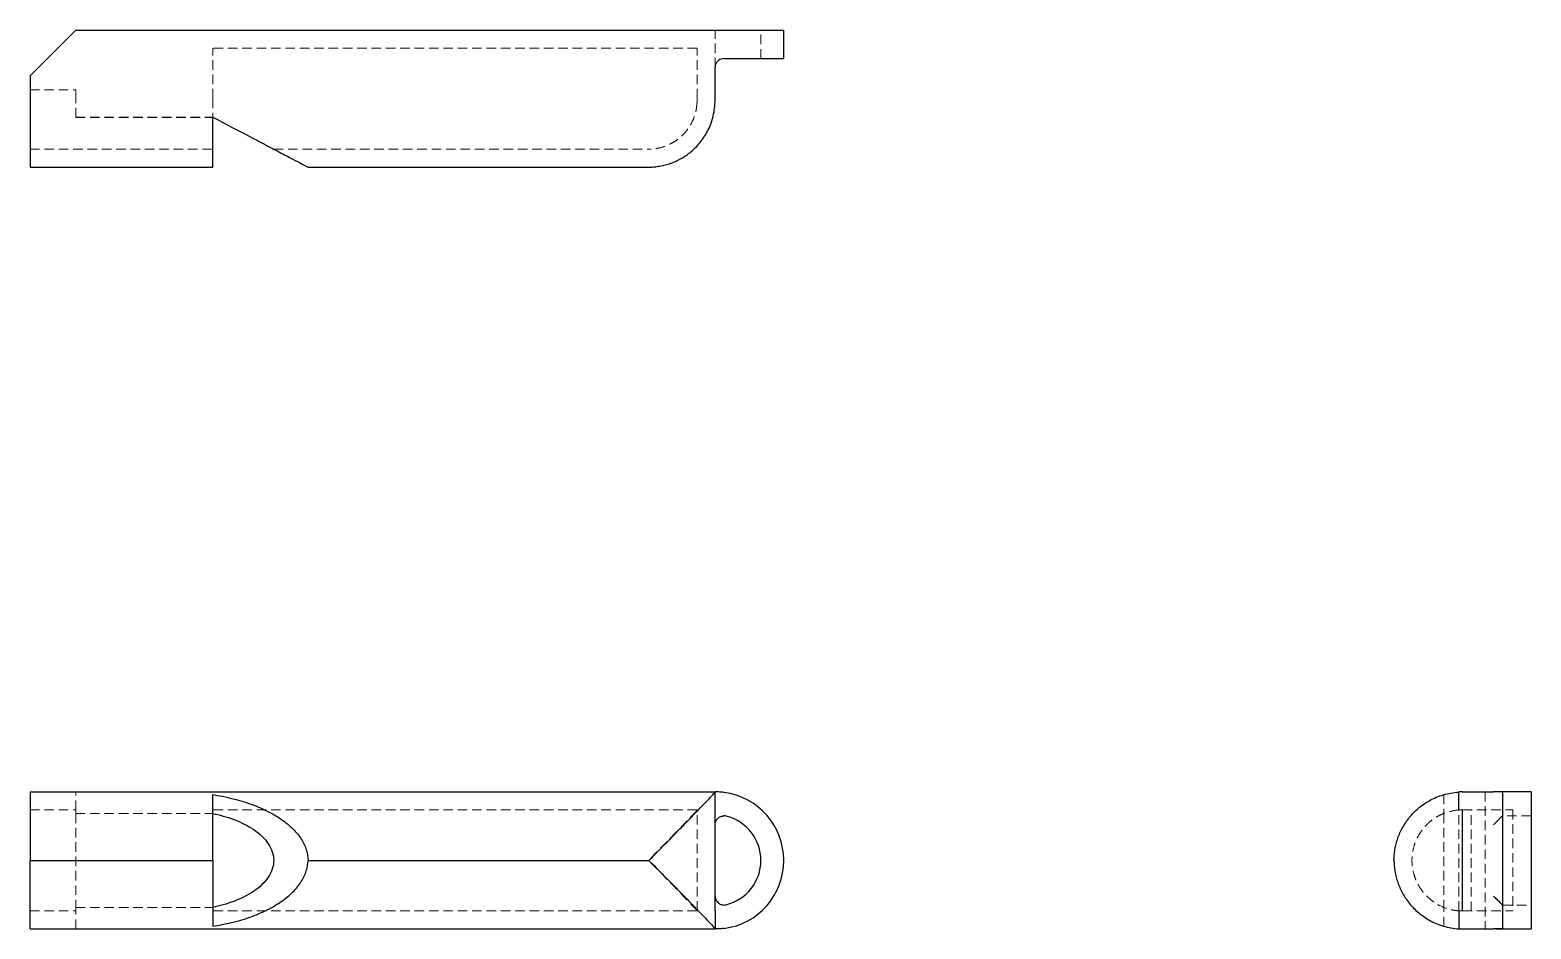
# Model space of a CAD drawing. Header units: millimetres. Extents: x 33 to 232, y 48 to 167.
import ezdxf

# ---------------------------------------------------------------- set-up
doc = ezdxf.new("R2010")
doc.units = ezdxf.units.MM
doc.linetypes.add('HIDDEN', pattern=[1.905, 1.27, -0.635])

msp = doc.modelspace()

# ---------------------------------------------------------------- linework, layer by layer
at = {"color": 7, "linetype": 'Continuous', "lineweight": 25}
for p, q in [((33, 161.06), (39.06, 167.12)), ((39.06, 167.12), (123.87, 167.12)), ((123.87, 167.12), (133, 167.12)), ((133, 163.33), (133, 167.12)), ((125.06, 163.33), (133, 163.33)), ((123.87, 158.03), (123.87, 162.14)), ((33, 161.06), (33, 158.03)), ((33, 158.03), (33, 148.94)), ((123.87, 157.53), (123.87, 158.03)), ((57.23, 148.94), (57.23, 155.57)), ((33, 148.94), (57.23, 148.94)), ((69.88, 148.94), (115.08, 148.94)), ((33, 66.09), (33, 57)), ((33, 66.09), (123.87, 66.09)), ((57.23, 57), (57.23, 65.73)), ((123.87, 66.07), (123.87, 66.09)), ((123.87, 63.68), (123.87, 66.07)), ((222.53, 63.68), (222.53, 66.07)), ((223.03, 66.09), (227.14, 66.09)), ((232.12, 66.09), (227.45, 66.09)), ((228.33, 66.01), (228.33, 47.99)), ((232.12, 66.09), (232.12, 47.91)), ((123.88, 50.31), (123.88, 63.69)), ((223.03, 50.3), (223.03, 63.7)), ((33, 57), (57.23, 57)), ((33, 47.91), (33, 57)), ((57.23, 57), (57.23, 48.27)), ((69.88, 57), (115.08, 57)), ((123.87, 50.32), (123.87, 47.93)), ((222.53, 50.32), (222.53, 47.93)), ((33, 47.91), (123.87, 47.91)), ((123.87, 47.93), (123.87, 47.91)), ((223.03, 47.91), (227.14, 47.91)), ((227.45, 47.91), (232.12, 47.91))]:
    msp.add_line(p, q, dxfattribs=at)
at = {"color": 7, "linetype": 'HIDDEN', "lineweight": 18}
for p, q in [((123.87, 162.14), (123.87, 167.12)), ((129.97, 163.33), (129.97, 167.12)), ((57.23, 158.03), (57.23, 164.73)), ((121.49, 164.73), (57.23, 164.73)), ((121.49, 158.03), (121.49, 164.73)), ((123.87, 162.14), (123.92, 162.45)), ((33, 159.2), (39.06, 159.2)), ((39.06, 158.03), (39.06, 159.2)), ((39.06, 155.53), (39.06, 158.03)), ((57.23, 158.03), (57.23, 155.57)), ((121.49, 158.03), (121.49, 157.53)), ((39.06, 155.57), (57.23, 155.57)), ((39.06, 155.53), (57.23, 155.53)), ((33, 151.33), (57.23, 151.33)), ((65.33, 151.33), (115.17, 151.33)), ((39.06, 63.7), (39.06, 66.09)), ((220.57, 65.73), (220.57, 63.23)), ((226.06, 66.09), (223.03, 66.09)), ((226.06, 66.09), (226.06, 47.91)), ((227.14, 66.09), (232.12, 66.09)), ((33, 63.7), (39.06, 63.7)), ((39.06, 63.22), (39.06, 63.7)), ((39.06, 63.22), (57.23, 63.22)), ((39.06, 63.22), (39.06, 50.78)), ((121.49, 63.7), (57.23, 63.7)), ((121.49, 63.7), (121.49, 63.68)), ((121.49, 50.32), (121.49, 63.68)), ((123.87, 50.32), (123.87, 63.68)), ((220.53, 63.22), (220.61, 63.25)), ((220.57, 63.22), (220.57, 50.78)), ((222.53, 50.32), (222.53, 63.68)), ((223.03, 63.7), (229.73, 63.7)), ((224.2, 50.3), (224.2, 63.7)), ((232.12, 62.91), (228.33, 62.91)), ((229.73, 63.7), (229.73, 50.3)), ((33, 50.3), (39.06, 50.3)), ((39.06, 50.78), (39.06, 50.3)), ((39.06, 50.78), (57.23, 50.78)), ((39.06, 47.91), (39.06, 50.3)), ((121.49, 50.3), (57.23, 50.3)), ((121.49, 50.3), (121.49, 50.32)), ((220.57, 50.78), (220.53, 50.78)), ((220.53, 50.78), (220.68, 50.72)), ((220.57, 48.27), (220.57, 50.77)), ((223.03, 50.3), (229.73, 50.3)), ((228.33, 51.09), (232.12, 51.09)), ((226.06, 47.91), (223.03, 47.91)), ((227.14, 47.91), (232.12, 47.91))]:
    msp.add_line(p, q, dxfattribs=at)
at = {"color": 7, "linetype": 'HIDDEN', "lineweight": 18, "flags": 128}
for points in [[(222.19, 63.65), (222.39, 63.67), (222.53, 63.68)], [(222.11, 50.36), (222.39, 50.33), (222.53, 50.32)]]:
    msp.add_lwpolyline(points, dxfattribs=at)
at = {"color": 7, "linetype": 'Continuous', "lineweight": 25}
for centre, radius, start, end in [((123.91, 57), 9.09, 277.2845, 82.7155), ((223.11, 56.92), 9.17, 90.5274, 93.6397), ((125.06, 61.72), 1.19, 75.9108, 90), ((123.87, 56.96), 6.1, 0.4017, 75.9108), ((123.87, 57.04), 6.1, 284.0892, 359.5983), ((125.06, 52.28), 1.19, 270, 284.0892), ((223.11, 57.08), 9.17, 266.3603, 269.4726)]:
    msp.add_arc(centre, radius, start, end, dxfattribs=at)
at = {"color": 7, "linetype": 'HIDDEN', "lineweight": 18}
for start, end in [(90, 94.2619), (265.7381, 270)]:
    msp.add_arc((223.03, 57), 6.7, start, end, dxfattribs=at)
at = {"color": 7, "linetype": 'Continuous', "lineweight": 25}
for points, knots in [([(125.06, 163.33), (124.8, 163.33), (124.55, 163.24), (124.13, 162.93), (123.98, 162.7), (123.91, 162.45)], [0, 0, 0, 0, 0.5, 0.5, 1, 1, 1, 1]), ([(115.08, 148.94), (115.12, 148.94), (115.16, 148.94), (115.22, 148.94), (115.25, 148.95), (115.34, 148.95), (115.41, 148.95), (115.59, 148.96), (115.71, 148.97), (116.08, 149), (116.32, 149.03), (116.8, 149.12), (117.04, 149.17), (117.52, 149.3), (117.76, 149.37), (118.47, 149.62), (118.93, 149.83), (119.83, 150.34), (120.26, 150.63), (120.89, 151.15), (121.1, 151.34), (121.5, 151.74), (121.69, 151.95), (122.06, 152.4), (122.23, 152.64), (122.57, 153.14), (122.73, 153.41), (123.16, 154.24), (123.4, 154.84), (123.66, 155.82), (123.73, 156.16), (123.83, 156.84), (123.86, 157.18), (123.87, 157.53)], [0, 0, 0, 0, 0.007812, 0.007812, 0.015625, 0.015625, 0.03125, 0.03125, 0.0625, 0.0625, 0.125, 0.125, 0.1875, 0.1875, 0.25, 0.25, 0.375, 0.375, 0.5, 0.5, 0.5625, 0.5625, 0.625, 0.625, 0.6875, 0.6875, 0.75, 0.75, 0.875, 0.875, 0.9375, 0.9375, 1, 1, 1, 1]), ([(57.23, 155.57), (58.91, 154.69), (60.6, 153.81), (62.94, 152.58), (63.69, 152.19), (65.08, 151.46), (65.73, 151.12), (66.9, 150.5), (67.42, 150.23), (68.32, 149.76), (68.69, 149.57), (69.29, 149.25), (69.51, 149.14), (69.8, 148.99), (69.87, 148.95), (69.88, 148.94)], [0, 0, 0, 0, 0.25, 0.25, 0.375, 0.375, 0.5, 0.5, 0.625, 0.625, 0.75, 0.75, 0.875, 0.875, 1, 1, 1, 1]), ([(57.23, 65.73), (58.91, 65.47), (60.6, 65.07), (62.94, 64.25), (63.69, 63.93), (65.08, 63.24), (65.73, 62.87), (66.9, 62.06), (67.42, 61.63), (68.32, 60.74), (68.69, 60.28), (69.29, 59.34), (69.51, 58.87), (69.8, 57.92), (69.87, 57.46), (69.88, 57)], [0, 0, 0, 0, 0.25, 0.25, 0.375, 0.375, 0.5, 0.5, 0.625, 0.625, 0.75, 0.75, 0.875, 0.875, 1, 1, 1, 1]), ([(115.08, 57), (115.12, 57.02), (115.16, 57.05), (115.22, 57.11), (115.25, 57.14), (115.34, 57.23), (115.41, 57.3), (115.59, 57.48), (115.71, 57.61), (116.08, 57.98), (116.32, 58.22), (116.8, 58.71), (117.04, 58.96), (117.52, 59.45), (117.76, 59.69), (118.47, 60.42), (118.93, 60.89), (119.83, 61.8), (120.26, 62.25), (120.89, 62.9), (121.1, 63.11), (121.5, 63.52), (121.69, 63.72), (122.06, 64.1), (122.23, 64.28), (122.57, 64.63), (122.73, 64.8), (123.16, 65.26), (123.4, 65.51), (123.66, 65.8), (123.73, 65.88), (123.83, 66), (123.86, 66.05), (123.87, 66.07)], [0, 0, 0, 0, 0.007812, 0.007812, 0.015625, 0.015625, 0.03125, 0.03125, 0.0625, 0.0625, 0.125, 0.125, 0.1875, 0.1875, 0.25, 0.25, 0.375, 0.375, 0.5, 0.5, 0.5625, 0.5625, 0.625, 0.625, 0.6875, 0.6875, 0.75, 0.75, 0.875, 0.875, 0.9375, 0.9375, 1, 1, 1, 1]), ([(125.06, 66.01), (124.8, 66.05), (124.55, 66.07), (124.13, 66.09), (123.98, 66.09), (123.91, 66.09)], [0, 0, 0, 0, 0.5, 0.5, 1, 1, 1, 1]), ([(213.94, 57), (213.94, 57.02), (213.94, 57.05), (213.94, 57.11), (213.95, 57.14), (213.95, 57.23), (213.95, 57.3), (213.96, 57.48), (213.97, 57.61), (214, 57.98), (214.03, 58.22), (214.12, 58.71), (214.17, 58.96), (214.3, 59.45), (214.37, 59.69), (214.62, 60.42), (214.83, 60.89), (215.34, 61.8), (215.63, 62.25), (216.15, 62.9), (216.34, 63.11), (216.74, 63.52), (216.95, 63.72), (217.4, 64.1), (217.64, 64.28), (218.14, 64.63), (218.41, 64.8), (219.24, 65.26), (219.84, 65.51), (220.82, 65.8), (221.16, 65.88), (221.84, 66), (222.18, 66.05), (222.53, 66.07)], [0, 0, 0, 0, 0.007812, 0.007812, 0.015625, 0.015625, 0.03125, 0.03125, 0.0625, 0.0625, 0.125, 0.125, 0.1875, 0.1875, 0.25, 0.25, 0.375, 0.375, 0.5, 0.5, 0.5625, 0.5625, 0.625, 0.625, 0.6875, 0.6875, 0.75, 0.75, 0.875, 0.875, 0.9375, 0.9375, 1, 1, 1, 1]), ([(228.33, 66.01), (228.33, 66.05), (228.24, 66.07), (227.93, 66.09), (227.7, 66.09), (227.45, 66.09)], [0, 0, 0, 0, 0.5, 0.5, 1, 1, 1, 1]), ([(57.23, 63.23), (58.16, 63.04), (59.11, 62.78), (60.97, 62.07), (61.88, 61.63), (63.47, 60.55), (64.14, 59.91), (64.84, 58.87), (65.02, 58.5), (65.27, 57.76), (65.33, 57.38), (65.33, 56.62), (65.27, 56.24), (65.02, 55.5), (64.84, 55.13), (64.14, 54.09), (63.47, 53.45), (61.88, 52.37), (60.97, 51.93), (59.11, 51.22), (58.16, 50.96), (57.23, 50.77)], [0, 0, 0, 0, 0.125, 0.125, 0.25, 0.25, 0.375, 0.375, 0.4375, 0.4375, 0.5, 0.5, 0.5625, 0.5625, 0.625, 0.625, 0.75, 0.75, 0.875, 0.875, 1, 1, 1, 1]), ([(123.87, 61.72), (123.87, 61.86), (123.9, 62.01), (124.01, 62.3), (124.11, 62.44), (124.34, 62.68), (124.48, 62.77), (124.77, 62.88), (124.92, 62.91), (125.06, 62.91)], [0, 0, 0, 0, 0.25, 0.25, 0.5, 0.5, 0.75, 0.75, 1, 1, 1, 1]), ([(227.14, 61.72), (227.28, 61.86), (227.43, 62.01), (227.72, 62.3), (227.87, 62.44), (228.1, 62.68), (228.19, 62.77), (228.31, 62.88), (228.33, 62.91), (228.33, 62.91)], [0, 0, 0, 0, 0.25, 0.25, 0.5, 0.5, 0.75, 0.75, 1, 1, 1, 1]), ([(57.23, 48.27), (58.91, 48.53), (60.6, 48.93), (62.94, 49.75), (63.69, 50.07), (65.08, 50.76), (65.73, 51.13), (66.9, 51.94), (67.42, 52.37), (68.32, 53.26), (68.69, 53.72), (69.29, 54.66), (69.51, 55.13), (69.8, 56.08), (69.87, 56.54), (69.88, 57)], [0, 0, 0, 0, 0.25, 0.25, 0.375, 0.375, 0.5, 0.5, 0.625, 0.625, 0.75, 0.75, 0.875, 0.875, 1, 1, 1, 1]), ([(115.08, 57), (115.12, 56.98), (115.16, 56.95), (115.22, 56.89), (115.25, 56.86), (115.34, 56.77), (115.41, 56.7), (115.59, 56.52), (115.71, 56.39), (116.08, 56.02), (116.32, 55.78), (116.8, 55.29), (117.04, 55.04), (117.52, 54.55), (117.76, 54.31), (118.47, 53.58), (118.93, 53.11), (119.83, 52.2), (120.26, 51.75), (120.89, 51.1), (121.1, 50.89), (121.5, 50.48), (121.69, 50.28), (122.06, 49.9), (122.23, 49.72), (122.57, 49.37), (122.73, 49.2), (123.16, 48.74), (123.4, 48.49), (123.66, 48.2), (123.73, 48.12), (123.83, 48), (123.86, 47.95), (123.87, 47.93)], [0, 0, 0, 0, 0.007812, 0.007812, 0.015625, 0.015625, 0.03125, 0.03125, 0.0625, 0.0625, 0.125, 0.125, 0.1875, 0.1875, 0.25, 0.25, 0.375, 0.375, 0.5, 0.5, 0.5625, 0.5625, 0.625, 0.625, 0.6875, 0.6875, 0.75, 0.75, 0.875, 0.875, 0.9375, 0.9375, 1, 1, 1, 1]), ([(213.94, 57), (213.94, 56.98), (213.94, 56.95), (213.94, 56.89), (213.95, 56.86), (213.95, 56.77), (213.95, 56.7), (213.96, 56.52), (213.97, 56.39), (214, 56.02), (214.03, 55.78), (214.12, 55.29), (214.17, 55.04), (214.3, 54.55), (214.37, 54.31), (214.62, 53.58), (214.83, 53.11), (215.34, 52.2), (215.63, 51.75), (216.15, 51.1), (216.34, 50.89), (216.74, 50.48), (216.95, 50.28), (217.4, 49.9), (217.64, 49.72), (218.14, 49.37), (218.41, 49.2), (219.24, 48.74), (219.84, 48.49), (220.82, 48.2), (221.16, 48.12), (221.84, 48), (222.18, 47.95), (222.53, 47.93)], [0, 0, 0, 0, 0.007812, 0.007812, 0.015625, 0.015625, 0.03125, 0.03125, 0.0625, 0.0625, 0.125, 0.125, 0.1875, 0.1875, 0.25, 0.25, 0.375, 0.375, 0.5, 0.5, 0.5625, 0.5625, 0.625, 0.625, 0.6875, 0.6875, 0.75, 0.75, 0.875, 0.875, 0.9375, 0.9375, 1, 1, 1, 1]), ([(123.87, 52.28), (123.87, 52.14), (123.9, 51.99), (124.01, 51.7), (124.11, 51.56), (124.34, 51.32), (124.48, 51.23), (124.77, 51.12), (124.92, 51.09), (125.06, 51.09)], [0, 0, 0, 0, 0.25, 0.25, 0.5, 0.5, 0.75, 0.75, 1, 1, 1, 1]), ([(227.14, 52.28), (227.28, 52.14), (227.43, 51.99), (227.72, 51.7), (227.87, 51.56), (228.1, 51.32), (228.19, 51.23), (228.31, 51.12), (228.33, 51.09), (228.33, 51.09)], [0, 0, 0, 0, 0.25, 0.25, 0.5, 0.5, 0.75, 0.75, 1, 1, 1, 1]), ([(125.06, 47.99), (124.8, 47.95), (124.55, 47.93), (124.13, 47.91), (123.98, 47.91), (123.91, 47.91)], [0, 0, 0, 0, 0.5, 0.5, 1, 1, 1, 1]), ([(228.33, 47.99), (228.33, 47.95), (228.24, 47.93), (227.93, 47.91), (227.7, 47.91), (227.45, 47.91)], [0, 0, 0, 0, 0.5, 0.5, 1, 1, 1, 1])]:
    msp.add_open_spline(points, degree=3, knots=knots, dxfattribs=at)
for points in [[(123.91, 162.45), (123.89, 162.35), (123.87, 162.24), (123.87, 162.14)], [(227.45, 66.09), (227.35, 66.09), (227.24, 66.09), (227.14, 66.09)], [(227.45, 47.91), (227.35, 47.91), (227.24, 47.91), (227.14, 47.91)]]:
    msp.add_open_spline(points, degree=3, dxfattribs=at)
at = {"color": 7, "linetype": 'HIDDEN', "lineweight": 18}
for points, knots in [([(121.49, 157.53), (121.46, 157.24), (121.42, 156.64), (121.2, 155.79), (120.88, 155), (120.43, 154.19), (119.82, 153.4), (119.12, 152.76), (118.46, 152.29), (117.66, 151.85), (116.86, 151.56), (116.12, 151.41), (115.71, 151.36), (115.45, 151.34), (115.29, 151.33), (115.2, 151.33), (115.17, 151.33), (115.17, 151.33), (115.17, 151.33)], [0, 0, 0, 0, 0.073644, 0.149905, 0.223454, 0.298726, 0.406737, 0.517807, 0.592472, 0.667151, 0.820582, 0.884584, 0.933811, 0.964366, 0.979644, 0.995114, 0.999561, 1, 1, 1, 1]), ([(121.49, 63.68), (121.47, 63.65), (121.39, 63.55), (121.2, 63.34), (121.13, 63.26), (120.95, 63.08), (120.86, 62.98), (120.65, 62.76), (120.54, 62.64), (120.3, 62.39), (120.17, 62.26), (119.78, 61.85), (119.5, 61.55), (119.05, 61.09), (118.89, 60.93), (118.58, 60.61), (118.42, 60.45), (117.94, 59.96), (117.61, 59.62), (116.94, 58.93), (116.59, 58.58), (116.07, 58.05), (115.9, 57.87), (115.64, 57.6), (115.55, 57.51), (115.43, 57.37), (115.38, 57.32), (115.3, 57.23), (115.26, 57.18), (115.21, 57.11), (115.19, 57.08), (115.17, 57.02), (115.17, 56.98), (115.19, 56.92), (115.21, 56.89), (115.24, 56.84), (115.26, 56.82), (115.36, 56.69), (115.45, 56.6), (115.72, 56.32), (115.89, 56.14), (116.43, 55.59), (116.78, 55.23), (117.47, 54.52), (117.81, 54.17), (118.47, 53.5), (118.79, 53.17), (119.26, 52.69), (119.41, 52.53), (119.7, 52.23), (119.85, 52.08), (120.12, 51.8), (120.25, 51.67), (120.5, 51.41), (120.61, 51.28), (120.94, 50.94), (121.12, 50.75), (121.32, 50.53), (121.37, 50.46), (121.45, 50.37), (121.48, 50.34), (121.49, 50.32)], [0, 0, 0, 0, 0.0625, 0.0625, 0.09375, 0.09375, 0.125, 0.125, 0.15625, 0.15625, 0.1875, 0.1875, 0.25, 0.25, 0.28125, 0.28125, 0.3125, 0.3125, 0.375, 0.375, 0.4375, 0.4375, 0.46875, 0.46875, 0.484375, 0.484375, 0.492188, 0.492188, 0.5, 0.5, 0.503906, 0.503906, 0.507813, 0.507813, 0.511719, 0.511719, 0.515625, 0.515625, 0.53125, 0.53125, 0.5625, 0.5625, 0.625, 0.625, 0.6875, 0.6875, 0.75, 0.75, 0.78125, 0.78125, 0.8125, 0.8125, 0.84375, 0.84375, 0.875, 0.875, 0.9375, 0.9375, 0.96875, 0.96875, 1, 1, 1, 1]), ([(222.53, 63.68), (222.03, 63.65), (221.55, 63.55), (220.85, 63.34), (220.63, 63.26), (220.19, 63.08), (219.99, 62.98), (219.59, 62.76), (219.4, 62.64), (219.04, 62.39), (218.86, 62.26), (218.38, 61.85), (218.1, 61.55), (217.72, 61.09), (217.6, 60.93), (217.38, 60.61), (217.28, 60.45), (217, 59.96), (216.85, 59.62), (216.6, 58.93), (216.51, 58.58), (216.41, 58.05), (216.38, 57.87), (216.35, 57.6), (216.35, 57.51), (216.34, 57.37), (216.34, 57.32), (216.33, 57.23), (216.33, 57.18), (216.33, 57.11), (216.33, 57.08), (216.33, 57.02), (216.33, 56.98), (216.33, 56.92), (216.33, 56.89), (216.33, 56.84), (216.33, 56.82), (216.33, 56.69), (216.34, 56.6), (216.36, 56.32), (216.38, 56.14), (216.47, 55.59), (216.56, 55.23), (216.79, 54.52), (216.94, 54.17), (217.3, 53.5), (217.52, 53.17), (217.89, 52.69), (218.03, 52.53), (218.32, 52.23), (218.47, 52.08), (218.79, 51.8), (218.97, 51.67), (219.33, 51.41), (219.52, 51.28), (220.13, 50.94), (220.57, 50.75), (221.28, 50.53), (221.52, 50.46), (222.02, 50.37), (222.27, 50.34), (222.53, 50.32)], [0, 0, 0, 0, 0.0625, 0.0625, 0.09375, 0.09375, 0.125, 0.125, 0.15625, 0.15625, 0.1875, 0.1875, 0.25, 0.25, 0.28125, 0.28125, 0.3125, 0.3125, 0.375, 0.375, 0.4375, 0.4375, 0.46875, 0.46875, 0.484375, 0.484375, 0.492188, 0.492188, 0.5, 0.5, 0.503906, 0.503906, 0.507813, 0.507813, 0.511719, 0.511719, 0.515625, 0.515625, 0.53125, 0.53125, 0.5625, 0.5625, 0.625, 0.625, 0.6875, 0.6875, 0.75, 0.75, 0.78125, 0.78125, 0.8125, 0.8125, 0.84375, 0.84375, 0.875, 0.875, 0.9375, 0.9375, 0.96875, 0.96875, 1, 1, 1, 1])]:
    msp.add_open_spline(points, degree=3, knots=knots, dxfattribs=at)

doc.saveas('drawing.dxf')
